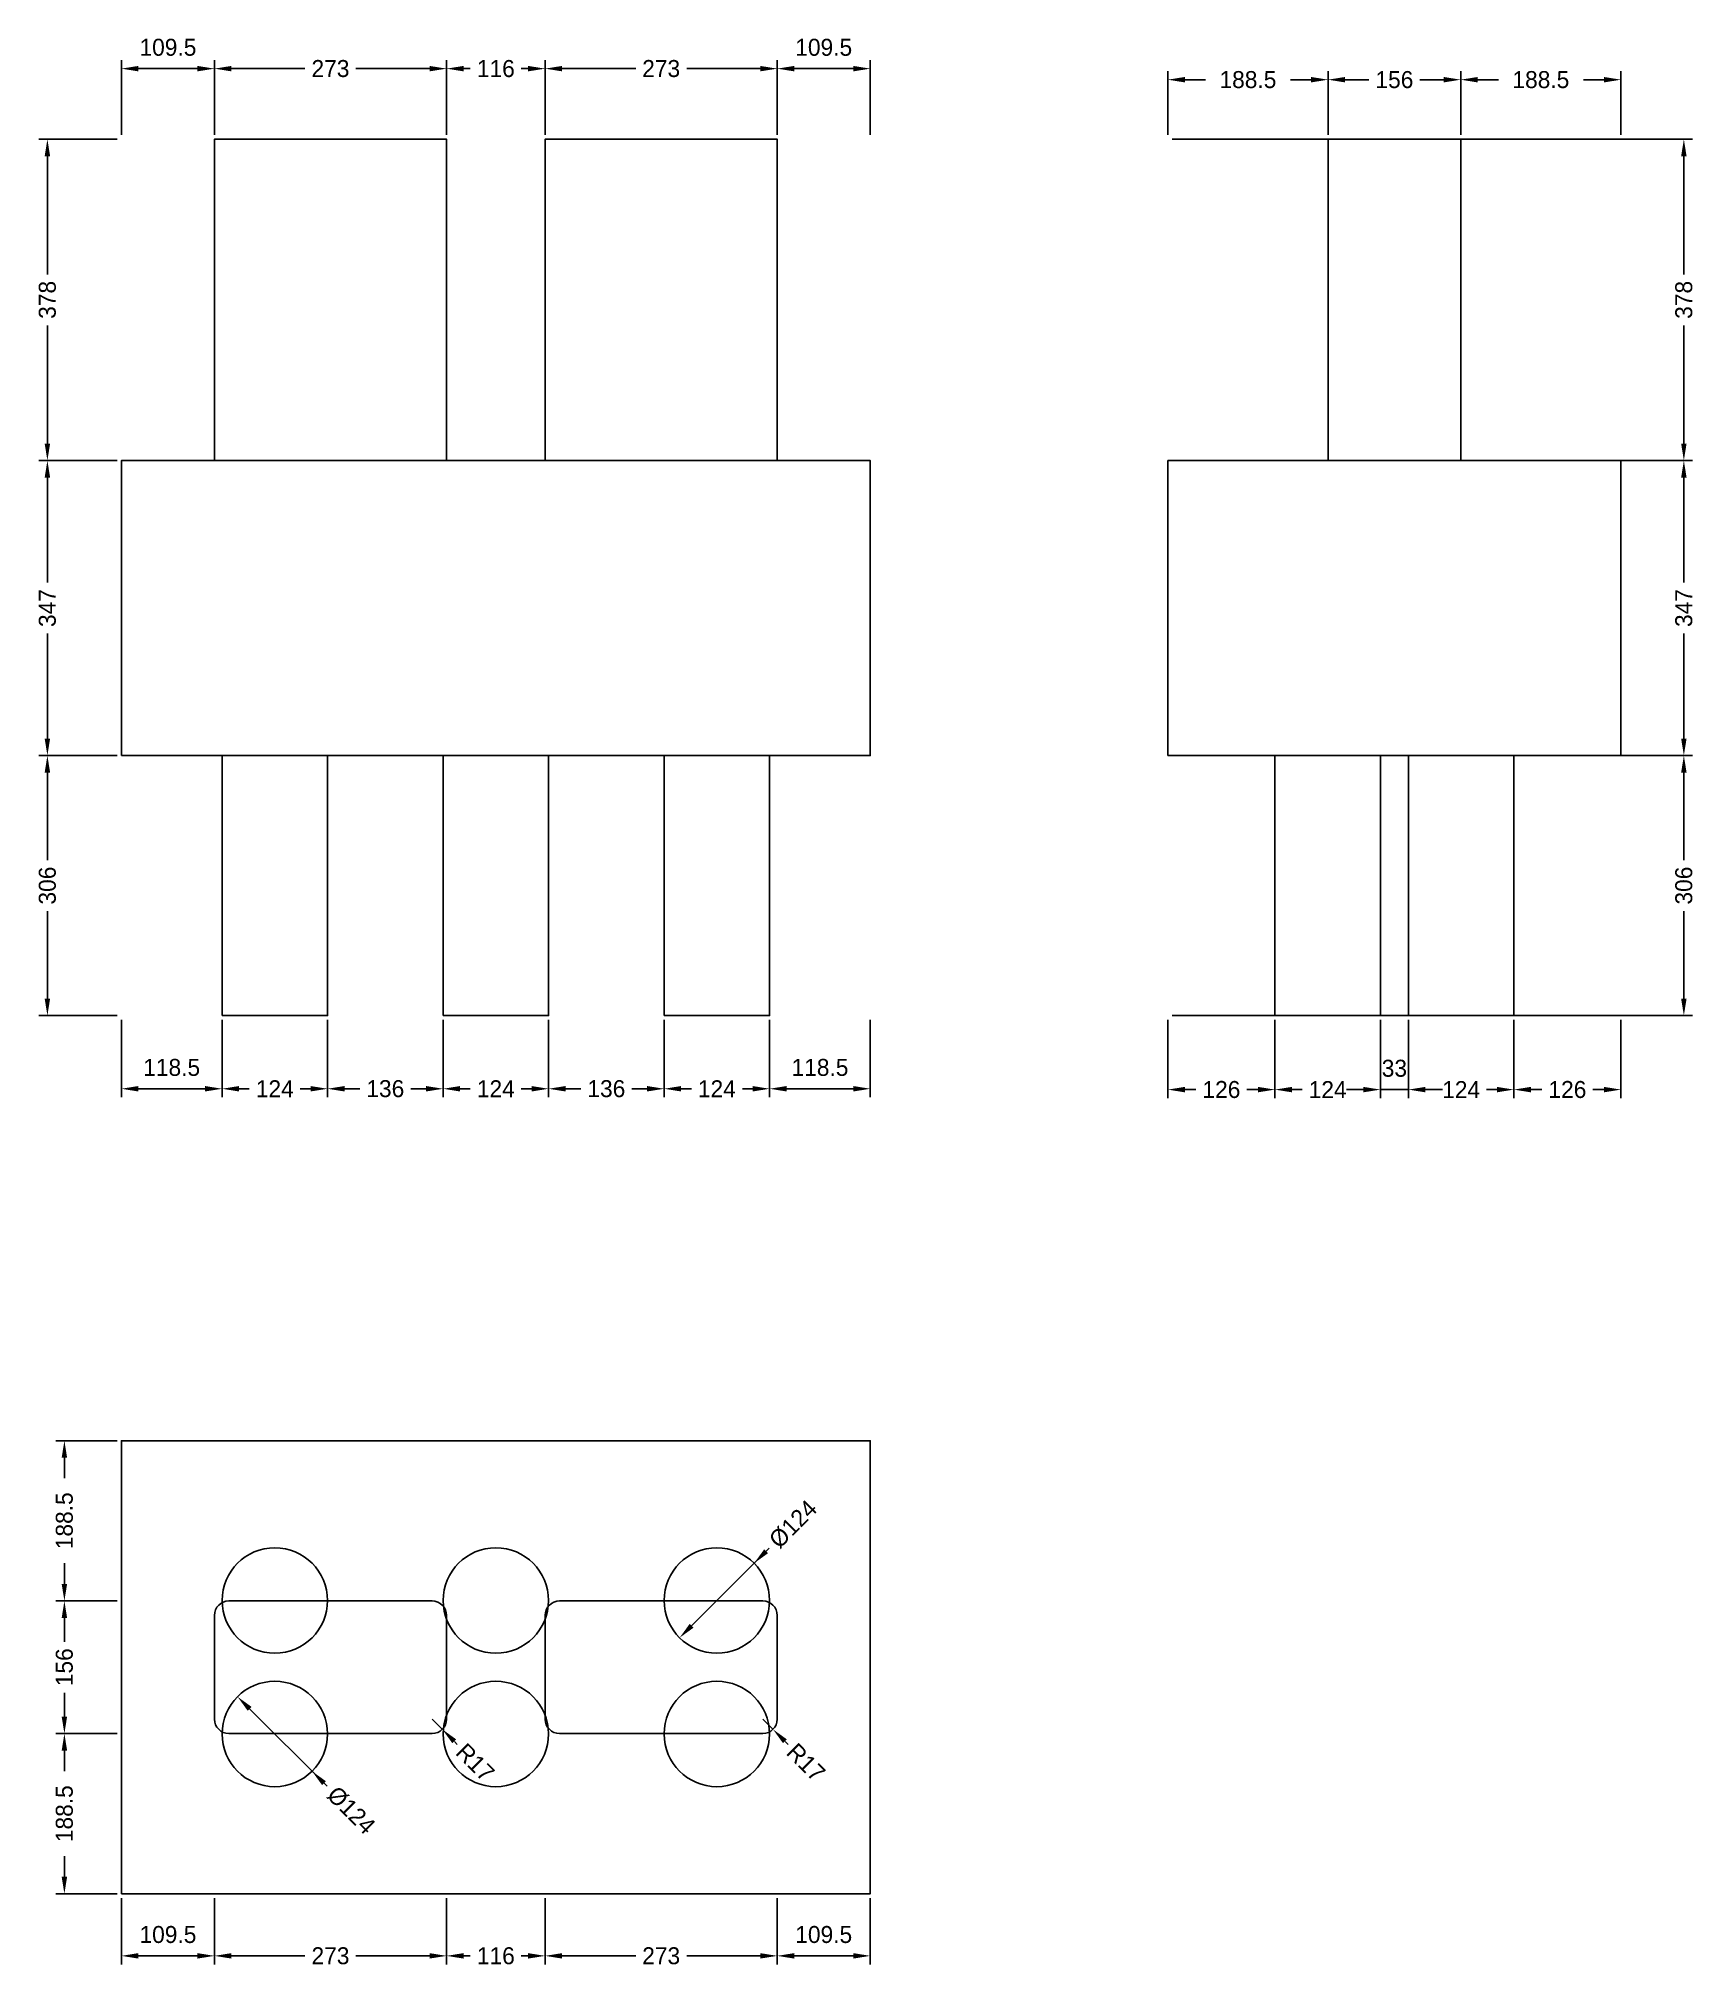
# Model space of a CAD drawing. Header units: metres. Extents: x -97 to 1848, y -83 to 2182.
import ezdxf

# ---------------------------------------------------------------- set-up
doc = ezdxf.new("R2010")
doc.units = ezdxf.units.M
for name, color, linetype in [('chengtai', 7, 'Continuous'), ('dunzhu', 7, 'Continuous'), ('zhuangji', 7, 'Continuous')]:
    doc.layers.add(name, color=color, linetype=linetype)

# ---------------------------------------------------------------- blocks, each defined once
blk = doc.blocks.new('_CLOSEDFILLED')
at = {"color": 0, "linetype": 'BYBLOCK'}
blk.add_solid([(-1, 0.16), (0, 0), (-1, -0.16)], dxfattribs=at)

msp = doc.modelspace()

# ---------------------------------------------------------------- linework, layer by layer
at = {"color": 7}
for p, q in [((0, 2069), (0, 2157)), ((109.5, 2069), (109.5, 2157)), ((109.5, 2069), (109.5, 2157)), ((382.5, 2069), (382.5, 2157)), ((382.5, 2069), (382.5, 2157)), ((498.5, 2069), (498.5, 2157)), ((498.5, 2069), (498.5, 2157)), ((771.5, 2069), (771.5, 2157)), ((771.5, 2069), (771.5, 2157)), ((881, 2069), (881, 2157)), ((20, 2147), (89.5, 2147)), ((129.5, 2147), (216, 2147)), ((276, 2147), (362.5, 2147)), ((402.5, 2147), (410.5, 2147)), ((470.5, 2147), (478.5, 2147)), ((518.5, 2147), (605, 2147)), ((665, 2147), (751.5, 2147)), ((791.5, 2147), (861, 2147)), ((1231, 2069), (1231, 2144)), ((1251, 2134), (1275.2, 2134)), ((1375.2, 2134), (1399.5, 2134)), ((1419.5, 2069), (1419.5, 2144)), ((1419.5, 2069), (1419.5, 2144)), ((1439.5, 2134), (1467.5, 2134)), ((1527.5, 2134), (1555.5, 2134)), ((1575.5, 2069), (1575.5, 2144)), ((1575.5, 2069), (1575.5, 2144)), ((1595.5, 2134), (1619.8, 2134)), ((1719.8, 2134), (1744, 2134)), ((1764, 2069), (1764, 2144)), ((-5, 2064), (-97, 2064)), ((1236, 2064), (1848, 2064)), ((-87, 1905), (-87, 2044)), ((1838, 1905), (1838, 2044)), ((-87, 1706), (-87, 1845)), ((1838, 1706), (1838, 1845)), ((-5, 1686), (-97, 1686)), ((-5, 1686), (-97, 1686)), ((1236, 1686), (1848, 1686)), ((1236, 1686), (1848, 1686)), ((-87, 1542.5), (-87, 1666)), ((1838, 1542.5), (1838, 1666)), ((-87, 1359), (-87, 1482.5)), ((1838, 1359), (1838, 1482.5)), ((-5, 1339), (-97, 1339)), ((-5, 1339), (-97, 1339)), ((1236, 1339), (1848, 1339)), ((1236, 1339), (1848, 1339)), ((-87, 1216), (-87, 1319)), ((1838, 1216), (1838, 1319)), ((-87, 1053), (-87, 1156)), ((1838, 1053), (1838, 1156)), ((-5, 1033), (-97, 1033)), ((0, 1028), (0, 937)), ((118.5, 1028), (118.5, 937)), ((118.5, 1028), (118.5, 937)), ((242.5, 1028), (242.5, 937)), ((242.5, 1028), (242.5, 937)), ((378.5, 1028), (378.5, 937)), ((378.5, 1028), (378.5, 937)), ((502.5, 1028), (502.5, 937)), ((502.5, 1028), (502.5, 937)), ((638.5, 1028), (638.5, 937)), ((638.5, 1028), (638.5, 937)), ((762.5, 1028), (762.5, 937)), ((762.5, 1028), (762.5, 937)), ((881, 1028), (881, 937)), ((1231, 1028), (1231, 936)), ((1236, 1033), (1848, 1033)), ((1357, 1028), (1357, 936)), ((1357, 1028), (1357, 936)), ((1481, 1028), (1481, 936)), ((1481, 1028), (1481, 936)), ((1514, 1028), (1514, 936)), ((1514, 1028), (1514, 936)), ((1638, 1028), (1638, 936)), ((1638, 1028), (1638, 936)), ((1764, 1028), (1764, 936)), ((20, 947), (98.5, 947)), ((138.5, 947), (150.5, 947)), ((210.5, 947), (222.5, 947)), ((262.5, 947), (280.5, 947)), ((340.5, 947), (358.5, 947)), ((398.5, 947), (410.5, 947)), ((470.5, 947), (482.5, 947)), ((522.5, 947), (540.5, 947)), ((600.5, 947), (618.5, 947)), ((658.5, 947), (670.5, 947)), ((730.5, 947), (742.5, 947)), ((782.5, 947), (861, 947)), ((1251, 946), (1264, 946)), ((1324, 946), (1337, 946)), ((1377, 946), (1389, 946)), ((1461, 946), (1441, 946)), ((1449, 946), (1461, 946)), ((1481, 946), (1514, 946)), ((1534, 946), (1554, 946)), ((1534, 946), (1546, 946)), ((1606, 946), (1618, 946)), ((1658, 946), (1671, 946)), ((1731, 946), (1744, 946)), ((-5, 533), (-77, 533)), ((-67, 488.8), (-67, 513)), ((-67, 364.5), (-67, 388.8)), ((758.5, 403), (670.8, 315.3)), ((762, 406.5), (758.5, 403)), ((-5, 344.5), (-77, 344.5)), ((-5, 344.5), (-77, 344.5)), ((-67, 296.5), (-67, 324.5)), ((-67, 208.5), (-67, 236.5)), ((238.5, 130), (150.8, 217.7)), ((365.5, 205.5), (377.5, 193.5)), ((754.5, 205.5), (766.5, 193.5)), ((-5, 188.5), (-77, 188.5)), ((-5, 188.5), (-77, 188.5)), ((-67, 144.2), (-67, 168.5)), ((395.2, 175.8), (391.7, 179.3)), ((784.2, 175.8), (780.7, 179.3)), ((242, 126.5), (238.5, 130)), ((-67, 20), (-67, 44.2)), ((-5, 0), (-77, 0)), ((0, -5), (0, -83)), ((109.5, -5), (109.5, -83)), ((109.5, -5), (109.5, -83)), ((382.5, -5), (382.5, -83)), ((382.5, -5), (382.5, -83)), ((498.5, -5), (498.5, -83)), ((498.5, -5), (498.5, -83)), ((771.5, -5), (771.5, -83)), ((771.5, -5), (771.5, -83)), ((881, -5), (881, -83)), ((20, -73), (89.5, -73)), ((129.5, -73), (216, -73)), ((276, -73), (362.5, -73)), ((402.5, -73), (410.5, -73)), ((470.5, -73), (478.5, -73)), ((518.5, -73), (605, -73)), ((665, -73), (751.5, -73)), ((791.5, -73), (861, -73))]:
    msp.add_line(p, q, dxfattribs=at)
at = {"layer": 'chengtai'}
for points in [[(0, 1339), (881, 1339), (881, 1686), (0, 1686), (0, 1339)], [(1231, 1339), (1764, 1339), (1764, 1686), (1231, 1686), (1231, 1339)], [(0, 0), (881, 0), (881, 533), (0, 533), (0, 0)]]:
    msp.add_lwpolyline(points, dxfattribs=at)
at = {"layer": 'Defpoints', "color": 7}
for p in [(0, 2147), (109.5, 2147), (382.5, 2147), (498.5, 2147), (771.5, 2147), (1231, 2134), (1419.5, 2134), (1575.5, 2134), (0, 2064), (0, 2064), (109.5, 2064), (109.5, 2064), (382.5, 2064), (382.5, 2064), (498.5, 2064), (498.5, 2064), (771.5, 2064), (771.5, 2064), (881, 2064), (1231, 2064), (1231, 2064), (1419.5, 2064), (1419.5, 2064), (1575.5, 2064), (1575.5, 2064), (1764, 2064), (-87, 1686), (0, 1686), (0, 1686), (1231, 1686), (1231, 1686), (1838, 1686), (-87, 1339), (0, 1339), (0, 1339), (1231, 1339), (1231, 1339), (1838, 1339), (-87, 1033), (0, 1033), (0, 1033), (118.5, 1033), (118.5, 1033), (242.5, 1033), (242.5, 1033), (378.5, 1033), (378.5, 1033), (502.5, 1033), (502.5, 1033), (638.5, 1033), (638.5, 1033), (762.5, 1033), (762.5, 1033), (881, 1033), (1231, 1033), (1231, 1033), (1357, 1033), (1357, 1033), (1481, 1033), (1481, 1033), (1514, 1033), (1514, 1033), (1638, 1033), (1638, 1033), (1764, 1033), (1838, 1033), (0, 947), (118.5, 947), (242.5, 947), (378.5, 947), (502.5, 947), (638.5, 947), (762.5, 947), (1231, 946), (1357, 946), (1481, 946), (1514, 946), (1638, 946), (0, 533), (744.3, 388.8), (-67, 344.5), (0, 344.5), (0, 344.5), (700.5, 345), (365.5, 205.5), (754.5, 205.5), (-67, 188.5), (0, 188.5), (0, 188.5), (180.5, 188), (377.5, 193.5), (766.5, 193.5), (224.3, 144.2), (-67, 0), (0, 0), (0, 0), (109.5, 0), (109.5, 0), (382.5, 0), (382.5, 0), (498.5, 0), (498.5, 0), (771.5, 0), (771.5, 0), (881, 0), (0, -73), (109.5, -73), (382.5, -73), (498.5, -73), (771.5, -73)]:
    msp.add_point(p, dxfattribs=at)
at = {"layer": 'dunzhu'}
for p, q in [((365.5, 344.5), (126.5, 344.5)), ((754.5, 344.5), (515.5, 344.5)), ((109.5, 327.5), (109.5, 205.5)), ((382.5, 205.5), (382.5, 327.5)), ((498.5, 327.5), (498.5, 205.5)), ((771.5, 205.5), (771.5, 327.5)), ((126.5, 188.5), (365.5, 188.5)), ((515.5, 188.5), (754.5, 188.5))]:
    msp.add_line(p, q, dxfattribs=at)
for points in [[(109.5, 1686), (382.5, 1686), (382.5, 2064), (109.5, 2064), (109.5, 1686)], [(498.5, 1686), (771.5, 1686), (771.5, 2064), (498.5, 2064), (498.5, 1686)], [(1419.5, 1686), (1575.5, 1686), (1575.5, 2064), (1419.5, 2064), (1419.5, 1686)]]:
    msp.add_lwpolyline(points, dxfattribs=at)
for centre, start, end in [((126.5, 327.5), 90, 180), ((365.5, 327.5), 0, 90), ((515.5, 327.5), 90, 180), ((754.5, 327.5), 0, 90), ((126.5, 205.5), 180, 270), ((365.5, 205.5), 270, 360), ((515.5, 205.5), 180, 270), ((754.5, 205.5), 270, 360)]:
    msp.add_arc(centre, 17, start, end, dxfattribs=at)
at = {"layer": 'zhuangji'}
for points in [[(118.5, 1033), (242.5, 1033), (242.5, 1339), (118.5, 1339), (118.5, 1033)], [(378.5, 1033), (502.5, 1033), (502.5, 1339), (378.5, 1339), (378.5, 1033)], [(638.5, 1033), (762.5, 1033), (762.5, 1339), (638.5, 1339), (638.5, 1033)], [(1357, 1033), (1481, 1033), (1481, 1339), (1357, 1339), (1357, 1033)], [(1514, 1033), (1638, 1033), (1638, 1339), (1514, 1339), (1514, 1033)]]:
    msp.add_lwpolyline(points, dxfattribs=at)
for centre in [(180.5, 345), (440.5, 345), (700.5, 345), (180.5, 188), (440.5, 188), (700.5, 188)]:
    msp.add_circle(centre, 62, dxfattribs=at)

# ---------------------------------------------------------------- block references
at = {"color": 7, "xscale": 20, "yscale": 20}
for p, rotation in [((0, 2147), 180), ((109.5, 2147), 180), ((382.5, 2147), 180), ((498.5, 2147), 180), ((771.5, 2147), 180), ((1231, 2134), 180), ((1419.5, 2134), 180), ((1575.5, 2134), 180), ((-87, 2064), 90), ((1838, 2064), 90), ((-87, 1686), 270), ((1838, 1686), 270), ((-87, 1686), 90), ((1838, 1686), 90), ((-87, 1339), 270), ((-87, 1339), 90), ((1838, 1339), 270), ((1838, 1339), 90), ((-87, 1033), 270), ((1838, 1033), 270), ((0, 947), 180), ((118.5, 947), 180), ((242.5, 947), 180), ((378.5, 947), 180), ((502.5, 947), 180), ((638.5, 947), 180), ((762.5, 947), 180), ((1231, 946), 180), ((1357, 946), 180), ((1514, 946), 180), ((1514, 946), 180), ((1638, 946), 180), ((-67, 533), 90), ((744.3, 388.8), 225), ((-67, 344.5), 270), ((-67, 344.5), 90), ((656.7, 301.2), 225), ((136.7, 231.8), 135), ((-67, 188.5), 270), ((-67, 188.5), 90), ((377.5, 193.5), 134.99999999999994), ((766.5, 193.5), 134.99999999999994), ((224.3, 144.2), 135), ((-67, 0), 270), ((0, -73), 180), ((109.5, -73), 180), ((382.5, -73), 180), ((498.5, -73), 180), ((771.5, -73), 180)]:
    msp.add_blockref('_CLOSEDFILLED', p, dxfattribs=dict(at, rotation=rotation))
for p in [(109.5, 2147), (382.5, 2147), (498.5, 2147), (771.5, 2147), (881, 2147), (1419.5, 2134), (1575.5, 2134), (1764, 2134), (118.5, 947), (242.5, 947), (378.5, 947), (502.5, 947), (638.5, 947), (762.5, 947), (881, 947), (1357, 946), (1481, 946), (1481, 946), (1638, 946), (1764, 946), (109.5, -73), (382.5, -73), (498.5, -73), (771.5, -73), (881, -73)]:
    msp.add_blockref('_CLOSEDFILLED', p, dxfattribs=at)

# ---------------------------------------------------------------- texts
at = {"color": 7, "char_height": 20, "attachment_point": 5}
for s, insert in [('109.5', (54.8, 2172)), ('109.5', (826.2, 2172)), ('273', (246, 2147)), ('116', (440.5, 2147)), ('273', (635, 2147)), ('188.5', (1325.2, 2134)), ('156', (1497.5, 2134)), ('188.5', (1669.8, 2134)), ('118.5', (59.2, 972)), ('118.5', (821.8, 972)), ('33', (1497.5, 971)), ('124', (180.5, 947)), ('136', (310.5, 947)), ('124', (440.5, 947)), ('136', (570.5, 947)), ('124', (700.5, 947)), ('126', (1294, 946)), ('124', (1419, 946)), ('124', (1576, 946)), ('126', (1701, 946)), ('109.5', (54.8, -48)), ('109.5', (826.2, -48)), ('273', (246, -73)), ('116', (440.5, -73)), ('273', (635, -73))]:
    msp.add_mtext(s, dxfattribs=dict(at, insert=insert))
for s, insert, rotation in [('378', (-87, 1875), 90), ('378', (1838, 1875), 90), ('347', (-87, 1512.5), 90), ('347', (1838, 1512.5), 90), ('306', (-87, 1186), 90), ('306', (1838, 1186), 90), ('188.5', (-67, 438.8), 90), ('%%c124', (790.3, 434.8), 45), ('156', (-67, 266.5), 90), ('R17', (416.4, 154.6), 315), ('R17', (805.4, 154.6), 315), ('188.5', (-67, 94.2), 90), ('%%c124', (270.3, 98.2), 315)]:
    msp.add_mtext(s, dxfattribs=dict(at, insert=insert, rotation=rotation))

doc.saveas('drawing.dxf')
